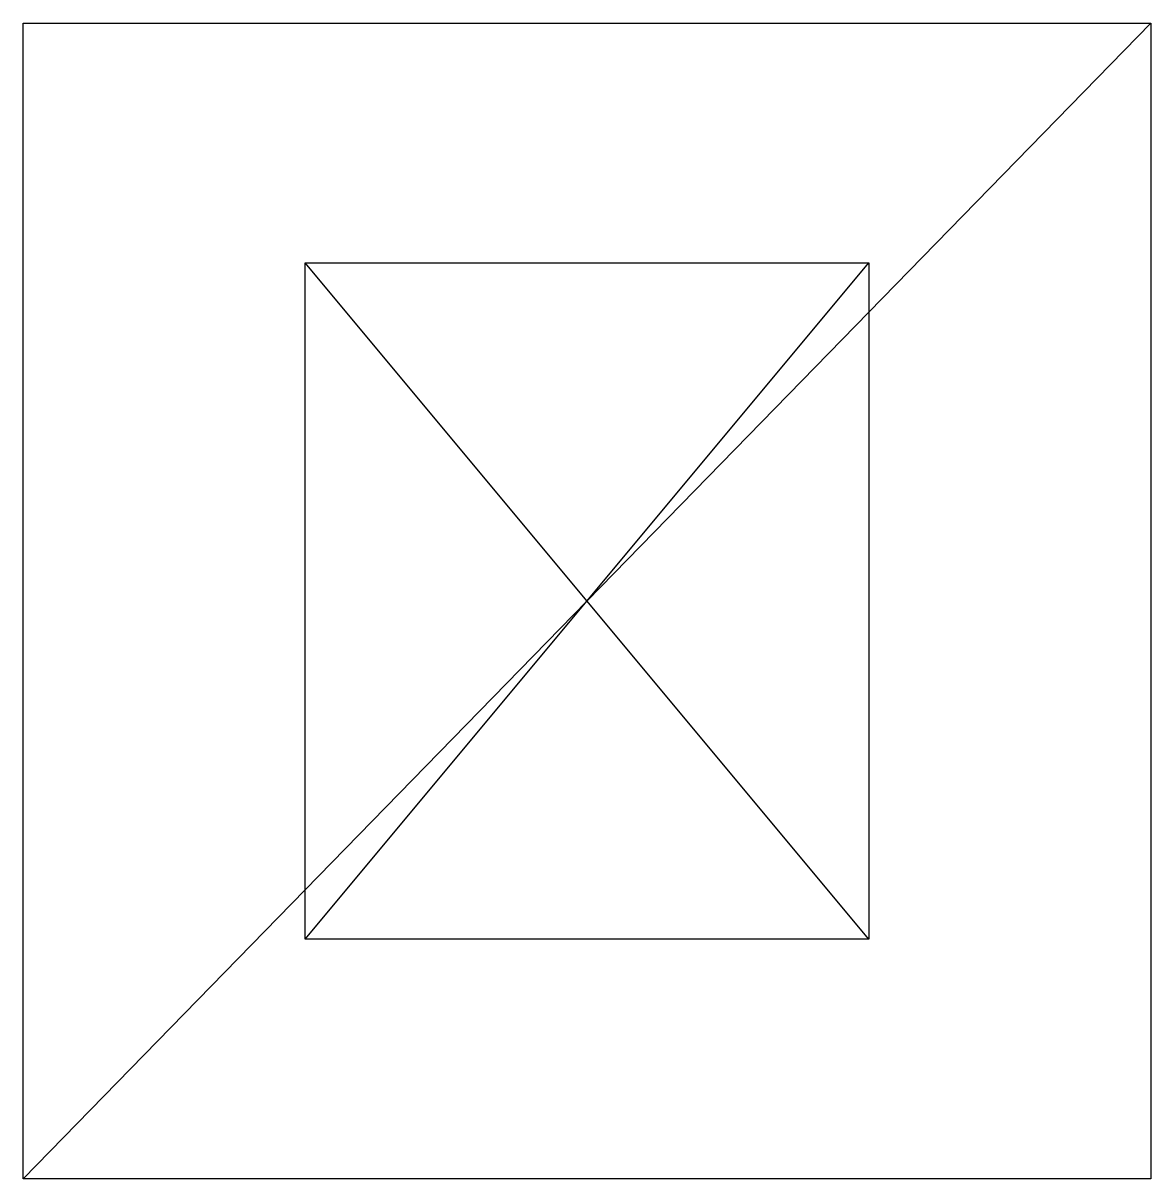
# Model space of a CAD drawing. Header units: millimetres. Extents: x -10 to 10, y 61.5 to 82.
import ezdxf

# ---------------------------------------------------------------- set-up
doc = ezdxf.new("R2010")
doc.units = ezdxf.units.MM
doc.layers.get('0').update_dxf_attribs({"linetype": 'CONTINUOUS'})

msp = doc.modelspace()

# ---------------------------------------------------------------- linework, layer by layer
for p, q in [((10, 82), (-10, 61.5)), ((-5, 65.75), (-5, 77.75)), ((-5, 77.75), (5, 77.75)), ((5, 65.75), (-5, 77.75)), ((-5, 65.75), (5, 77.75)), ((5, 77.75), (5, 65.75)), ((5, 65.75), (-5, 65.75))]:
    msp.add_line(p, q)
msp.add_lwpolyline([(10, 61.5), (-10, 61.5), (-10, 82), (10, 82)], close=True)

doc.saveas('drawing.dxf')
